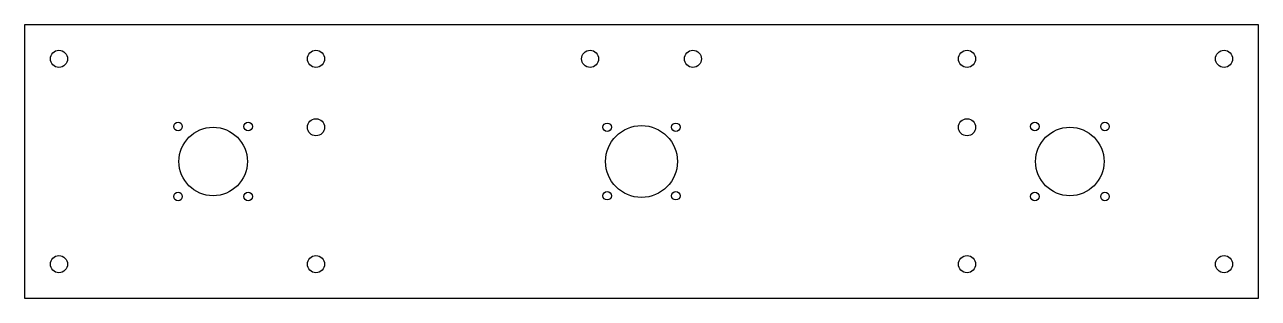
# Model space of a CAD drawing. Extents: x -180 to 180, y -40 to 40.
import ezdxf

# ---------------------------------------------------------------- set-up
doc = ezdxf.new("R2010")
doc.units = 0
doc.layers.get('0').update_dxf_attribs({"linetype": 'continuous'})

# ---------------------------------------------------------------- blocks, each defined once
blk = doc.blocks.new('PAD001')
at = {"color": 0}
for p, q in [((-180, 40), (180, 40)), ((-180, -40), (-180, 40)), ((180, 40), (180, -40)), ((180, -40), (-180, -40))]:
    blk.add_line(p, q, dxfattribs=at)
for centre, radius in [((-170, 30), 2.5), ((-95, 30), 2.5), ((-15, 30), 2.5), ((15, 30), 2.5), ((95, 30), 2.5), ((95, 30), 2.5), ((170, 30), 2.5), ((-135.25, 10.25), 1.25), ((-114.75, 10.25), 1.25), ((-95, 10), 2.5), ((-10, 10), 1.25), ((10, 10), 1.25), ((95, 10), 2.5), ((114.75, 10.25), 1.25), ((135.25, 10.25), 1.25), ((-125, 0), 10), ((0, 0), 10.5), ((125, 0), 10), ((-135.25, -10.25), 1.25), ((-114.75, -10.25), 1.25), ((-10, -10), 1.25), ((10, -10), 1.25), ((114.75, -10.25), 1.25), ((135.25, -10.25), 1.25), ((-170, -30), 2.5), ((-95, -30), 2.5), ((95, -30), 2.5), ((170, -30), 2.5)]:
    blk.add_circle(centre, radius, dxfattribs=at)

msp = doc.modelspace()

# ---------------------------------------------------------------- block references
at = {"color": 0}
msp.add_blockref('PAD001', (0, 0), dxfattribs=at)

doc.saveas('drawing.dxf')
